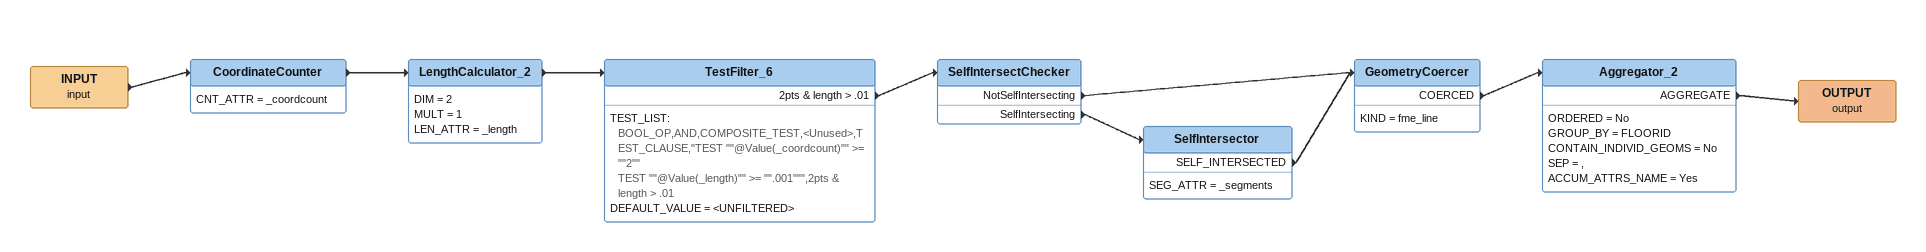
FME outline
INPUT (input)
    -> CoordinateCounter
CoordinateCounter
    CNT_ATTR = _coordcount
    -> LengthCalculator_2
LengthCalculator_2
    DIM = 2
    MULT = 1
    LEN_ATTR = _length
    -> TestFilter_6
TestFilter_6
    TEST_LIST:
      BOOL_OP,AND,COMPOSITE_TEST,<Unused>,TEST_CLAUSE,"TEST ""@Value(_coordcount)"" >= ""2""
      TEST ""@Value(_length)"" >= "".001""",2pts & length > .01
    DEFAULT_VALUE = <UNFILTERED>
    2pts & length > .01 -> SelfIntersectChecker
SelfIntersectChecker
    NotSelfIntersecting -> GeometryCoercer
    SelfIntersecting -> SelfIntersector
SelfIntersector
    SEG_ATTR = _segments
    SELF_INTERSECTED -> GeometryCoercer
GeometryCoercer
    KIND = fme_line
    COERCED -> Aggregator_2
Aggregator_2
    ORDERED = No
    GROUP_BY = FLOORID
    CONTAIN_INDIVID_GEOMS = No
    SEP = ,
    ACCUM_ATTRS_NAME = Yes
    AGGREGATE -> OUTPUT (output)
OUTPUT (output)
